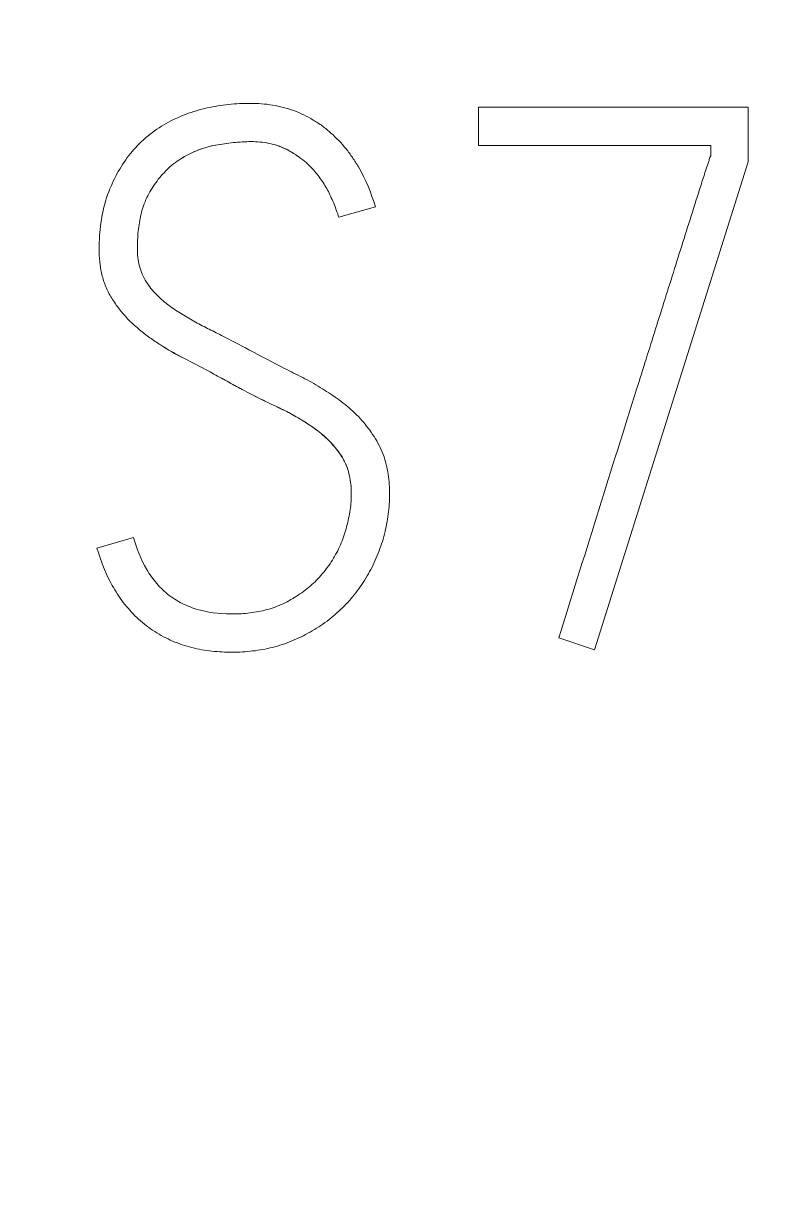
# Model space of a CAD drawing. Header units: millimetres. Extents: x 1359 to 3577, y 1333 to 3557.
# Drawn here: x 2573.702 to 2575.932, y 3321.262 to 3324.733 of the extents above; entities that cross this region are included whole.
import ezdxf

# ---------------------------------------------------------------- set-up
doc = ezdxf.new("R2010")
doc.units = ezdxf.units.MM
doc.set_wipeout_variables(frame=1)
doc.layers.add('000-PI-Oprema', color=30, linetype='Continuous', lineweight=5)
doc.layers.add('002-PI-Kabelska kanalica', color=150, linetype='Continuous')

# ---------------------------------------------------------------- blocks, each defined once
blk = doc.blocks.new('6ES7515-2AN03-0AB0')
blk.add_wipeout([(49766.6555, 38535.9127), (49836.4555, 38535.9127), (49836.4555, 38388.9127), (49766.6555, 38388.9127)])
at = {"layer": '000-PI-Oprema', "color": 0, "linetype": 'ByBlock', "lineweight": 0}
for p, q in [((49785.1359, 38530.3151), (49785.1359, 38530.2017)), ((49785.9349, 38530.3151), (49785.1359, 38530.3151)), ((49785.1359, 38530.3151), (49785.1359, 38530.2017)), ((49785.9349, 38530.3151), (49785.1359, 38530.3151)), ((49785.9349, 38530.153), (49785.9349, 38530.3151)), ((49785.9349, 38530.153), (49785.9349, 38530.3151)), ((49785.1359, 38530.2017), (49785.824, 38530.2017)), ((49785.1359, 38530.2017), (49785.824, 38530.2017)), ((49785.824, 38530.2017), (49785.824, 38530.1709)), ((49785.824, 38530.2017), (49785.824, 38530.1709)), ((49785.4797, 38528.7062), (49785.9349, 38530.153)), ((49785.4797, 38528.7062), (49785.9349, 38530.153)), ((49784.7209, 38529.9884), (49784.8298, 38530.0197)), ((49784.7209, 38529.9884), (49784.8298, 38530.0197)), ((49784.1129, 38529.039), (49784.004, 38529.0081)), ((49784.1129, 38529.039), (49784.004, 38529.0081)), ((49785.3732, 38528.7415), (49785.4797, 38528.7062)), ((49785.3732, 38528.7415), (49785.4797, 38528.7062))]:
    blk.add_line(p, q, dxfattribs=at)
for points, knots in [([(49784.8298, 38530.0197), (49784.8172, 38530.0611), (49784.8009, 38530.1007), (49784.7739, 38530.1472), (49784.7681, 38530.1563), (49784.7559, 38530.1742), (49784.7494, 38530.1829), (49784.729, 38530.2082), (49784.7142, 38530.2238), (49784.69, 38530.2453), (49784.6815, 38530.2521), (49784.664, 38530.2651), (49784.6549, 38530.2711), (49784.6272, 38530.2879), (49784.6078, 38530.2971), (49784.5671, 38530.3119), (49784.5457, 38530.3174), (49784.5029, 38530.3245), (49784.4813, 38530.3261), (49784.4486, 38530.3261), (49784.4376, 38530.3259), (49784.4159, 38530.3248), (49784.3835, 38530.3223), (49784.3515, 38530.3173), (49784.3095, 38530.3078), (49784.2887, 38530.3016), (49784.258, 38530.2901), (49784.2479, 38530.2859), (49784.2282, 38530.2768), (49784.1992, 38530.262), (49784.1724, 38530.2438), (49784.1471, 38530.2229), (49784.1389, 38530.2156), (49784.1235, 38530.2003), (49784.1015, 38530.1765), (49784.0827, 38530.1502), (49784.0604, 38530.1127), (49784.0508, 38530.0931), (49784.0426, 38530.0729)], [0, 0, 0, 0, 0.125, 0.125, 0.15625, 0.15625, 0.1875, 0.1875, 0.25, 0.25, 0.28125, 0.28125, 0.3125, 0.3125, 0.375, 0.375, 0.4375, 0.4375, 0.5, 0.5, 0.53125, 0.53125, 0.5625, 0.625, 0.625, 0.6875, 0.6875, 0.71875, 0.71875, 0.75, 0.8125, 0.8125, 0.84375, 0.84375, 0.875, 0.9375, 0.9375, 1, 1, 1, 1]), ([(49784.8298, 38530.0197), (49784.8172, 38530.0611), (49784.8009, 38530.1007), (49784.7739, 38530.1472), (49784.7681, 38530.1563), (49784.7559, 38530.1742), (49784.7494, 38530.1829), (49784.729, 38530.2082), (49784.7142, 38530.2238), (49784.69, 38530.2453), (49784.6815, 38530.2521), (49784.664, 38530.2651), (49784.6549, 38530.2711), (49784.6272, 38530.2879), (49784.6078, 38530.2971), (49784.5671, 38530.3119), (49784.5457, 38530.3174), (49784.5029, 38530.3245), (49784.4813, 38530.3261), (49784.4486, 38530.3261), (49784.4376, 38530.3259), (49784.4159, 38530.3248), (49784.3835, 38530.3223), (49784.3515, 38530.3173), (49784.3095, 38530.3078), (49784.2887, 38530.3016), (49784.258, 38530.2901), (49784.2479, 38530.2859), (49784.2282, 38530.2768), (49784.1992, 38530.262), (49784.1724, 38530.2438), (49784.1471, 38530.2229), (49784.1389, 38530.2156), (49784.1235, 38530.2003), (49784.1015, 38530.1765), (49784.0827, 38530.1502), (49784.0604, 38530.1127), (49784.0508, 38530.0931), (49784.0426, 38530.0729)], [0, 0, 0, 0, 0.125, 0.125, 0.15625, 0.15625, 0.1875, 0.1875, 0.25, 0.25, 0.28125, 0.28125, 0.3125, 0.3125, 0.375, 0.375, 0.4375, 0.4375, 0.5, 0.5, 0.53125, 0.53125, 0.5625, 0.625, 0.625, 0.6875, 0.6875, 0.71875, 0.71875, 0.75, 0.8125, 0.8125, 0.84375, 0.84375, 0.875, 0.9375, 0.9375, 1, 1, 1, 1]), ([(49784.2527, 38530.1615), (49784.2677, 38530.171), (49784.291, 38530.1831), (49784.3157, 38530.192), (49784.3325, 38530.1972), (49784.3411, 38530.1994), (49784.3584, 38530.203), (49784.3671, 38530.2044), (49784.3846, 38530.2069), (49784.3933, 38530.208), (49784.4195, 38530.211), (49784.4371, 38530.2125), (49784.4636, 38530.2128), (49784.4725, 38530.2126), (49784.4902, 38530.2113), (49784.5076, 38530.2092), (49784.5247, 38530.2053), (49784.5416, 38530.2003), (49784.55, 38530.1972), (49784.5662, 38530.1899), (49784.5739, 38530.1857), (49784.5891, 38530.1769), (49784.5965, 38530.1721), (49784.6108, 38530.1618), (49784.6177, 38530.1563), (49784.631, 38530.1446), (49784.6373, 38530.1384), (49784.6433, 38530.1318)], [0, 0, 0, 0, 0.125, 0.1875, 0.1875, 0.25, 0.25, 0.3125, 0.3125, 0.375, 0.375, 0.5, 0.5, 0.5625, 0.5625, 0.625, 0.6875, 0.6875, 0.75, 0.75, 0.8125, 0.8125, 0.875, 0.875, 0.9375, 0.9375, 1, 1, 1, 1]), ([(49784.6433, 38530.1318), (49784.6313, 38530.145), (49784.618, 38530.1567), (49784.5964, 38530.1721), (49784.589, 38530.1769), (49784.5736, 38530.1859), (49784.5657, 38530.1902), (49784.5416, 38530.201), (49784.5247, 38530.2058), (49784.4984, 38530.2103), (49784.4895, 38530.2114), (49784.4718, 38530.2126), (49784.463, 38530.2128), (49784.4366, 38530.2124), (49784.4191, 38530.211), (49784.3929, 38530.208), (49784.3841, 38530.2068), (49784.3667, 38530.2043), (49784.3579, 38530.203), (49784.3147, 38530.1939), (49784.2826, 38530.1804), (49784.2527, 38530.1615)], [0, 0, 0, 0, 0.125, 0.125, 0.1875, 0.1875, 0.25, 0.25, 0.375, 0.375, 0.4375, 0.4375, 0.5, 0.5, 0.625, 0.625, 0.6875, 0.6875, 0.75, 0.75, 1, 1, 1, 1]), ([(49784.2527, 38530.1615), (49784.2677, 38530.171), (49784.291, 38530.1831), (49784.3157, 38530.192), (49784.3325, 38530.1972), (49784.3411, 38530.1994), (49784.3584, 38530.203), (49784.3671, 38530.2044), (49784.3846, 38530.2069), (49784.3933, 38530.208), (49784.4195, 38530.211), (49784.4371, 38530.2125), (49784.4636, 38530.2128), (49784.4725, 38530.2126), (49784.4902, 38530.2113), (49784.5076, 38530.2092), (49784.5247, 38530.2053), (49784.5416, 38530.2003), (49784.55, 38530.1972), (49784.5662, 38530.1899), (49784.5739, 38530.1857), (49784.5891, 38530.1769), (49784.5965, 38530.1721), (49784.6108, 38530.1618), (49784.6177, 38530.1563), (49784.631, 38530.1446), (49784.6373, 38530.1384), (49784.6433, 38530.1318)], [0, 0, 0, 0, 0.125, 0.1875, 0.1875, 0.25, 0.25, 0.3125, 0.3125, 0.375, 0.375, 0.5, 0.5, 0.5625, 0.5625, 0.625, 0.6875, 0.6875, 0.75, 0.75, 0.8125, 0.8125, 0.875, 0.875, 0.9375, 0.9375, 1, 1, 1, 1]), ([(49784.6433, 38530.1318), (49784.6313, 38530.145), (49784.618, 38530.1567), (49784.5964, 38530.1721), (49784.589, 38530.1769), (49784.5736, 38530.1859), (49784.5657, 38530.1902), (49784.5416, 38530.201), (49784.5247, 38530.2058), (49784.4984, 38530.2103), (49784.4895, 38530.2114), (49784.4718, 38530.2126), (49784.463, 38530.2128), (49784.4366, 38530.2124), (49784.4191, 38530.211), (49784.3929, 38530.208), (49784.3841, 38530.2068), (49784.3667, 38530.2043), (49784.3579, 38530.203), (49784.3147, 38530.1939), (49784.2826, 38530.1804), (49784.2527, 38530.1615)], [0, 0, 0, 0, 0.125, 0.125, 0.1875, 0.1875, 0.25, 0.25, 0.375, 0.375, 0.4375, 0.4375, 0.5, 0.5, 0.625, 0.625, 0.6875, 0.6875, 0.75, 0.75, 1, 1, 1, 1]), ([(49785.824, 38530.1709), (49785.8235, 38530.17), (49785.8232, 38530.1691), (49785.8225, 38530.1672), (49785.8215, 38530.1645), (49785.8193, 38530.158), (49785.8149, 38530.1451), (49785.8064, 38530.1191), (49785.7992, 38530.0968), (49785.785, 38530.0522), (49785.7756, 38530.0224), (49785.7569, 38529.9629), (49785.7474, 38529.9331), (49785.7286, 38529.8736), (49785.7192, 38529.8438), (49785.6912, 38529.7544), (49785.6723, 38529.6949), (49785.6349, 38529.5757), (49785.6162, 38529.5162), (49785.5597, 38529.3375), (49785.5225, 38529.2183), (49785.448, 38528.9799), (49785.4108, 38528.8607), (49785.3732, 38528.7415)], [0, 0, 0, 0, 0.001953, 0.001953, 0.003906, 0.007813, 0.015625, 0.03125, 0.0625, 0.0625, 0.125, 0.125, 0.1875, 0.1875, 0.25, 0.25, 0.375, 0.375, 0.5, 0.5, 0.75, 0.75, 1, 1, 1, 1]), ([(49785.824, 38530.1709), (49785.8235, 38530.17), (49785.8232, 38530.1691), (49785.8225, 38530.1672), (49785.8215, 38530.1645), (49785.8193, 38530.158), (49785.8149, 38530.1451), (49785.8064, 38530.1191), (49785.7992, 38530.0968), (49785.785, 38530.0522), (49785.7756, 38530.0224), (49785.7569, 38529.9629), (49785.7474, 38529.9331), (49785.7286, 38529.8736), (49785.7192, 38529.8438), (49785.6912, 38529.7544), (49785.6723, 38529.6949), (49785.6349, 38529.5757), (49785.6162, 38529.5162), (49785.5597, 38529.3375), (49785.5225, 38529.2183), (49785.448, 38528.9799), (49785.4108, 38528.8607), (49785.3732, 38528.7415)], [0, 0, 0, 0, 0.001953, 0.001953, 0.003906, 0.007813, 0.015625, 0.03125, 0.0625, 0.0625, 0.125, 0.125, 0.1875, 0.1875, 0.25, 0.25, 0.375, 0.375, 0.5, 0.5, 0.75, 0.75, 1, 1, 1, 1]), ([(49784.1507, 38529.7966), (49784.1411, 38529.8112), (49784.1343, 38529.8271), (49784.1278, 38529.8523), (49784.1263, 38529.8609), (49784.1243, 38529.878), (49784.1239, 38529.8866), (49784.1239, 38529.9124), (49784.1246, 38529.9297), (49784.1281, 38529.9641), (49784.1308, 38529.981), (49784.1369, 38530.0061), (49784.1393, 38530.0143), (49784.1449, 38530.0307), (49784.1482, 38530.0388), (49784.1555, 38530.0544), (49784.1596, 38530.0619), (49784.1685, 38530.0765), (49784.1733, 38530.0836), (49784.1883, 38530.1046), (49784.1996, 38530.1179), (49784.2243, 38530.1418), (49784.2378, 38530.1524), (49784.2527, 38530.1615)], [0, 0, 0, 0, 0.125, 0.125, 0.1875, 0.1875, 0.25, 0.25, 0.375, 0.375, 0.5, 0.5, 0.5625, 0.5625, 0.625, 0.625, 0.6875, 0.6875, 0.75, 0.75, 0.875, 0.875, 1, 1, 1, 1]), ([(49784.1507, 38529.7966), (49784.1411, 38529.8112), (49784.1343, 38529.8271), (49784.1278, 38529.8523), (49784.1263, 38529.8609), (49784.1243, 38529.878), (49784.1239, 38529.8866), (49784.1239, 38529.9124), (49784.1246, 38529.9297), (49784.1281, 38529.9641), (49784.1308, 38529.981), (49784.1369, 38530.0061), (49784.1393, 38530.0143), (49784.1449, 38530.0307), (49784.1482, 38530.0388), (49784.1555, 38530.0544), (49784.1596, 38530.0619), (49784.1685, 38530.0765), (49784.1733, 38530.0836), (49784.1883, 38530.1046), (49784.1996, 38530.1179), (49784.2243, 38530.1418), (49784.2378, 38530.1524), (49784.2527, 38530.1615)], [0, 0, 0, 0, 0.125, 0.125, 0.1875, 0.1875, 0.25, 0.25, 0.375, 0.375, 0.5, 0.5, 0.5625, 0.5625, 0.625, 0.625, 0.6875, 0.6875, 0.75, 0.75, 0.875, 0.875, 1, 1, 1, 1]), ([(49784.6433, 38530.1318), (49784.6525, 38530.1216), (49784.661, 38530.1109), (49784.6768, 38530.0884), (49784.6839, 38530.0767), (49784.6933, 38530.0584), (49784.6962, 38530.0522), (49784.7019, 38530.0397), (49784.7046, 38530.0334), (49784.7124, 38530.0144), (49784.717, 38530.0016), (49784.7209, 38529.9884)], [0, 0, 0, 0, 0.25, 0.25, 0.5, 0.5, 0.625, 0.625, 0.75, 0.75, 1, 1, 1, 1]), ([(49784.6433, 38530.1318), (49784.6525, 38530.1216), (49784.661, 38530.1109), (49784.6768, 38530.0884), (49784.6839, 38530.0767), (49784.6933, 38530.0584), (49784.6962, 38530.0522), (49784.7019, 38530.0397), (49784.7046, 38530.0334), (49784.7124, 38530.0144), (49784.717, 38530.0016), (49784.7209, 38529.9884)], [0, 0, 0, 0, 0.25, 0.25, 0.5, 0.5, 0.625, 0.625, 0.75, 0.75, 1, 1, 1, 1]), ([(49784.0426, 38530.0729), (49784.0329, 38530.049), (49784.0257, 38530.0246), (49784.018, 38529.9872), (49784.0159, 38529.9747), (49784.0128, 38529.9493), (49784.0118, 38529.9365), (49784.0099, 38529.8982), (49784.0101, 38529.8727), (49784.0144, 38529.841), (49784.0155, 38529.8347), (49784.018, 38529.8221), (49784.0195, 38529.8158), (49784.0246, 38529.7972), (49784.0311, 38529.7793), (49784.0399, 38529.7623), (49784.0463, 38529.7512), (49784.0497, 38529.7458), (49784.0603, 38529.7296), (49784.068, 38529.7192), (49784.0923, 38529.6896), (49784.1104, 38529.6716), (49784.1402, 38529.647), (49784.1505, 38529.6391), (49784.1714, 38529.6241), (49784.1821, 38529.6169), (49784.2146, 38529.5961), (49784.2371, 38529.5833), (49784.26, 38529.5714)], [0, 0, 0, 0, 0.125, 0.125, 0.1875, 0.1875, 0.25, 0.25, 0.375, 0.375, 0.40625, 0.40625, 0.4375, 0.4375, 0.5, 0.53125, 0.53125, 0.5625, 0.5625, 0.625, 0.625, 0.75, 0.75, 0.8125, 0.8125, 0.875, 0.875, 1, 1, 1, 1]), ([(49784.0426, 38530.0729), (49784.0329, 38530.049), (49784.0257, 38530.0246), (49784.018, 38529.9872), (49784.0159, 38529.9747), (49784.0128, 38529.9493), (49784.0118, 38529.9365), (49784.0099, 38529.8982), (49784.0101, 38529.8727), (49784.0144, 38529.841), (49784.0155, 38529.8347), (49784.018, 38529.8221), (49784.0195, 38529.8158), (49784.0246, 38529.7972), (49784.0311, 38529.7793), (49784.0399, 38529.7623), (49784.0463, 38529.7512), (49784.0497, 38529.7458), (49784.0603, 38529.7296), (49784.068, 38529.7192), (49784.0923, 38529.6896), (49784.1104, 38529.6716), (49784.1402, 38529.647), (49784.1505, 38529.6391), (49784.1714, 38529.6241), (49784.1821, 38529.6169), (49784.2146, 38529.5961), (49784.2371, 38529.5833), (49784.26, 38529.5714)], [0, 0, 0, 0, 0.125, 0.125, 0.1875, 0.1875, 0.25, 0.25, 0.375, 0.375, 0.40625, 0.40625, 0.4375, 0.4375, 0.5, 0.53125, 0.53125, 0.5625, 0.5625, 0.625, 0.625, 0.75, 0.75, 0.8125, 0.8125, 0.875, 0.875, 1, 1, 1, 1]), ([(49784.4547, 38529.5958), (49784.4275, 38529.6101), (49784.4004, 38529.6244), (49784.3594, 38529.6455), (49784.3457, 38529.6524), (49784.325, 38529.6627), (49784.3182, 38529.6661), (49784.3046, 38529.6732), (49784.2843, 38529.6841), (49784.2645, 38529.6958), (49784.245, 38529.7082), (49784.2386, 38529.7124), (49784.2259, 38529.721), (49784.2196, 38529.7254), (49784.2014, 38529.7393), (49784.1899, 38529.7493), (49784.1688, 38529.7714), (49784.159, 38529.7836), (49784.1507, 38529.7966)], [0, 0, 0, 0, 0.25, 0.25, 0.375, 0.375, 0.4375, 0.4375, 0.5, 0.625, 0.625, 0.6875, 0.6875, 0.75, 0.75, 0.875, 0.875, 1, 1, 1, 1]), ([(49784.4547, 38529.5958), (49784.4275, 38529.6101), (49784.4004, 38529.6244), (49784.3594, 38529.6455), (49784.3457, 38529.6524), (49784.325, 38529.6627), (49784.3182, 38529.6661), (49784.3046, 38529.6732), (49784.2843, 38529.6841), (49784.2645, 38529.6958), (49784.245, 38529.7082), (49784.2386, 38529.7124), (49784.2259, 38529.721), (49784.2196, 38529.7254), (49784.2014, 38529.7393), (49784.1899, 38529.7493), (49784.1688, 38529.7714), (49784.159, 38529.7836), (49784.1507, 38529.7966)], [0, 0, 0, 0, 0.25, 0.25, 0.375, 0.375, 0.4375, 0.4375, 0.5, 0.625, 0.625, 0.6875, 0.6875, 0.75, 0.75, 0.875, 0.875, 1, 1, 1, 1]), ([(49784.004, 38529.0081), (49784.0153, 38528.9696), (49784.03, 38528.9325), (49784.0591, 38528.88), (49784.0701, 38528.8629), (49784.0944, 38528.831), (49784.1076, 38528.8161), (49784.1294, 38528.7954), (49784.1369, 38528.7888), (49784.1527, 38528.7761), (49784.1609, 38528.7701), (49784.1859, 38528.7532), (49784.2121, 38528.7387), (49784.2401, 38528.7274), (49784.2591, 38528.7206), (49784.2688, 38528.7176), (49784.298, 38528.7096), (49784.3177, 38528.7058), (49784.3575, 38528.7008), (49784.3775, 38528.6995), (49784.4078, 38528.6992), (49784.4179, 38528.6994), (49784.4381, 38528.7003), (49784.4681, 38528.7025), (49784.4977, 38528.7073), (49784.527, 38528.7142), (49784.5367, 38528.7168), (49784.556, 38528.7228), (49784.5656, 38528.7261), (49784.5938, 38528.7371), (49784.6119, 38528.7457), (49784.6469, 38528.7648), (49784.6639, 38528.7754), (49784.6883, 38528.793), (49784.6963, 38528.7992), (49784.7118, 38528.8121), (49784.7193, 38528.8188), (49784.7411, 38528.8394), (49784.7545, 38528.8541), (49784.7794, 38528.8851), (49784.7909, 38528.9015), (49784.8119, 38528.9359), (49784.8212, 38528.9536), (49784.8374, 38528.99), (49784.8444, 38529.0086), (49784.8562, 38529.0467), (49784.861, 38529.0664), (49784.868, 38529.1056), (49784.8702, 38529.1253), (49784.8721, 38529.1648), (49784.8719, 38529.1847), (49784.8692, 38529.2145), (49784.8679, 38529.2246), (49784.8645, 38529.2443), (49784.8623, 38529.2541), (49784.8543, 38529.2828), (49784.847, 38529.3014), (49784.8324, 38529.328), (49784.8271, 38529.3366), (49784.8159, 38529.3533), (49784.7982, 38529.3775), (49784.7778, 38529.3996), (49784.7555, 38529.4203), (49784.7478, 38529.4269), (49784.7322, 38529.4395), (49784.7242, 38529.4455), (49784.6999, 38529.4631), (49784.6666, 38529.4849), (49784.6318, 38529.5042), (49784.6052, 38529.518), (49784.5963, 38529.5224), (49784.5784, 38529.5313), (49784.5339, 38529.5537), (49784.4896, 38529.5766), (49784.4547, 38529.5958)], [0, 0, 0, 0, 0.0625, 0.0625, 0.09375, 0.09375, 0.125, 0.125, 0.140625, 0.140625, 0.15625, 0.15625, 0.1875, 0.203125, 0.203125, 0.21875, 0.21875, 0.25, 0.25, 0.28125, 0.28125, 0.296875, 0.296875, 0.3125, 0.34375, 0.34375, 0.359375, 0.359375, 0.375, 0.375, 0.40625, 0.40625, 0.4375, 0.4375, 0.453125, 0.453125, 0.46875, 0.46875, 0.5, 0.5, 0.53125, 0.53125, 0.5625, 0.5625, 0.59375, 0.59375, 0.625, 0.625, 0.65625, 0.65625, 0.6875, 0.6875, 0.703125, 0.703125, 0.71875, 0.71875, 0.75, 0.75, 0.765625, 0.765625, 0.78125, 0.8125, 0.8125, 0.828125, 0.828125, 0.84375, 0.84375, 0.875, 0.90625, 0.90625, 0.921875, 0.921875, 0.9375, 1, 1, 1, 1]), ([(49784.004, 38529.0081), (49784.0153, 38528.9696), (49784.03, 38528.9325), (49784.0591, 38528.88), (49784.0701, 38528.8629), (49784.0944, 38528.831), (49784.1076, 38528.8161), (49784.1294, 38528.7954), (49784.1369, 38528.7888), (49784.1527, 38528.7761), (49784.1609, 38528.7701), (49784.1859, 38528.7532), (49784.2121, 38528.7387), (49784.2401, 38528.7274), (49784.2591, 38528.7206), (49784.2688, 38528.7176), (49784.298, 38528.7096), (49784.3177, 38528.7058), (49784.3575, 38528.7008), (49784.3775, 38528.6995), (49784.4078, 38528.6992), (49784.4179, 38528.6994), (49784.4381, 38528.7003), (49784.4681, 38528.7025), (49784.4977, 38528.7073), (49784.527, 38528.7142), (49784.5367, 38528.7168), (49784.556, 38528.7228), (49784.5656, 38528.7261), (49784.5938, 38528.7371), (49784.6119, 38528.7457), (49784.6469, 38528.7648), (49784.6639, 38528.7754), (49784.6883, 38528.793), (49784.6963, 38528.7992), (49784.7118, 38528.8121), (49784.7193, 38528.8188), (49784.7411, 38528.8394), (49784.7545, 38528.8541), (49784.7794, 38528.8851), (49784.7909, 38528.9015), (49784.8119, 38528.9359), (49784.8212, 38528.9536), (49784.8374, 38528.99), (49784.8444, 38529.0086), (49784.8562, 38529.0467), (49784.861, 38529.0664), (49784.868, 38529.1056), (49784.8702, 38529.1253), (49784.8721, 38529.1648), (49784.8719, 38529.1847), (49784.8692, 38529.2145), (49784.8679, 38529.2246), (49784.8645, 38529.2443), (49784.8623, 38529.2541), (49784.8543, 38529.2828), (49784.847, 38529.3014), (49784.8324, 38529.328), (49784.8271, 38529.3366), (49784.8159, 38529.3533), (49784.7982, 38529.3775), (49784.7778, 38529.3996), (49784.7555, 38529.4203), (49784.7478, 38529.4269), (49784.7322, 38529.4395), (49784.7242, 38529.4455), (49784.6999, 38529.4631), (49784.6666, 38529.4849), (49784.6318, 38529.5042), (49784.6052, 38529.518), (49784.5963, 38529.5224), (49784.5784, 38529.5313), (49784.5339, 38529.5537), (49784.4896, 38529.5766), (49784.4547, 38529.5958)], [0, 0, 0, 0, 0.0625, 0.0625, 0.09375, 0.09375, 0.125, 0.125, 0.140625, 0.140625, 0.15625, 0.15625, 0.1875, 0.203125, 0.203125, 0.21875, 0.21875, 0.25, 0.25, 0.28125, 0.28125, 0.296875, 0.296875, 0.3125, 0.34375, 0.34375, 0.359375, 0.359375, 0.375, 0.375, 0.40625, 0.40625, 0.4375, 0.4375, 0.453125, 0.453125, 0.46875, 0.46875, 0.5, 0.5, 0.53125, 0.53125, 0.5625, 0.5625, 0.59375, 0.59375, 0.625, 0.625, 0.65625, 0.65625, 0.6875, 0.6875, 0.703125, 0.703125, 0.71875, 0.71875, 0.75, 0.75, 0.765625, 0.765625, 0.78125, 0.8125, 0.8125, 0.828125, 0.828125, 0.84375, 0.84375, 0.875, 0.90625, 0.90625, 0.921875, 0.921875, 0.9375, 1, 1, 1, 1]), ([(49784.26, 38529.5714), (49784.2905, 38529.556), (49784.3358, 38529.5322), (49784.3807, 38529.5075), (49784.4106, 38529.491), (49784.4255, 38529.4828), (49784.4708, 38529.4588), (49784.5014, 38529.4436), (49784.5402, 38529.4257), (49784.5479, 38529.422), (49784.5632, 38529.4144), (49784.5707, 38529.4105), (49784.5933, 38529.3983), (49784.608, 38529.3897), (49784.6297, 38529.3759), (49784.6368, 38529.3711), (49784.6508, 38529.3614), (49784.6577, 38529.3564), (49784.671, 38529.3458), (49784.6774, 38529.3403), (49784.6899, 38529.3286), (49784.696, 38529.3225), (49784.7074, 38529.3098), (49784.7156, 38529.3), (49784.723, 38529.2897), (49784.7278, 38529.2827), (49784.7302, 38529.2791), (49784.7367, 38529.2681), (49784.7405, 38529.2603), (49784.7468, 38529.2446), (49784.7519, 38529.2285), (49784.755, 38529.2119), (49784.7572, 38529.195), (49784.7579, 38529.1865), (49784.7587, 38529.161), (49784.7578, 38529.1442), (49784.7535, 38529.1107), (49784.7502, 38529.094), (49784.7419, 38529.061), (49784.737, 38529.0448), (49784.7246, 38529.0134), (49784.7173, 38528.9981), (49784.7002, 38528.9684), (49784.6907, 38528.9544), (49784.6699, 38528.9279), (49784.6585, 38528.9155), (49784.6336, 38528.8925), (49784.62, 38528.8817), (49784.5989, 38528.8672), (49784.5918, 38528.8627), (49784.5772, 38528.854), (49784.5698, 38528.8498), (49784.5546, 38528.8421), (49784.5468, 38528.8386), (49784.5308, 38528.8324), (49784.5226, 38528.8296), (49784.4978, 38528.8223), (49784.4811, 38528.8189), (49784.4472, 38528.8143), (49784.4301, 38528.8131), (49784.3783, 38528.8121), (49784.3443, 38528.815), (49784.3028, 38528.8257), (49784.2945, 38528.8283), (49784.2783, 38528.8341), (49784.2544, 38528.8439), (49784.2324, 38528.8572), (49784.2049, 38528.8782), (49784.1925, 38528.89), (49784.1758, 38528.9094), (49784.1705, 38528.9161), (49784.1605, 38528.9301), (49784.1559, 38528.9374), (49784.1342, 38528.9743), (49784.122, 38529.006), (49784.1129, 38529.039)], [0, 0, 0, 0, 0.0625, 0.09375, 0.09375, 0.125, 0.125, 0.1875, 0.1875, 0.203125, 0.203125, 0.21875, 0.21875, 0.25, 0.25, 0.265625, 0.265625, 0.28125, 0.28125, 0.296875, 0.296875, 0.3125, 0.3125, 0.328125, 0.335938, 0.335938, 0.34375, 0.34375, 0.359375, 0.359375, 0.375, 0.390625, 0.390625, 0.40625, 0.40625, 0.4375, 0.4375, 0.46875, 0.46875, 0.5, 0.5, 0.53125, 0.53125, 0.5625, 0.5625, 0.59375, 0.59375, 0.625, 0.625, 0.640625, 0.640625, 0.65625, 0.65625, 0.671875, 0.671875, 0.6875, 0.6875, 0.71875, 0.71875, 0.75, 0.75, 0.8125, 0.8125, 0.828125, 0.828125, 0.84375, 0.875, 0.875, 0.90625, 0.90625, 0.921875, 0.921875, 0.9375, 0.9375, 1, 1, 1, 1]), ([(49784.26, 38529.5714), (49784.2905, 38529.556), (49784.3358, 38529.5322), (49784.3807, 38529.5075), (49784.4106, 38529.491), (49784.4255, 38529.4828), (49784.4708, 38529.4588), (49784.5014, 38529.4436), (49784.5402, 38529.4257), (49784.5479, 38529.422), (49784.5632, 38529.4144), (49784.5707, 38529.4105), (49784.5933, 38529.3983), (49784.608, 38529.3897), (49784.6297, 38529.3759), (49784.6368, 38529.3711), (49784.6508, 38529.3614), (49784.6577, 38529.3564), (49784.671, 38529.3458), (49784.6774, 38529.3403), (49784.6899, 38529.3286), (49784.696, 38529.3225), (49784.7074, 38529.3098), (49784.7156, 38529.3), (49784.723, 38529.2897), (49784.7278, 38529.2827), (49784.7302, 38529.2791), (49784.7367, 38529.2681), (49784.7405, 38529.2603), (49784.7468, 38529.2446), (49784.7519, 38529.2285), (49784.755, 38529.2119), (49784.7572, 38529.195), (49784.7579, 38529.1865), (49784.7587, 38529.161), (49784.7578, 38529.1442), (49784.7535, 38529.1107), (49784.7502, 38529.094), (49784.7419, 38529.061), (49784.737, 38529.0448), (49784.7246, 38529.0134), (49784.7173, 38528.9981), (49784.7002, 38528.9684), (49784.6907, 38528.9544), (49784.6699, 38528.9279), (49784.6585, 38528.9155), (49784.6336, 38528.8925), (49784.62, 38528.8817), (49784.5989, 38528.8672), (49784.5918, 38528.8627), (49784.5772, 38528.854), (49784.5698, 38528.8498), (49784.5546, 38528.8421), (49784.5468, 38528.8386), (49784.5308, 38528.8324), (49784.5226, 38528.8296), (49784.4978, 38528.8223), (49784.4811, 38528.8189), (49784.4472, 38528.8143), (49784.4301, 38528.8131), (49784.3783, 38528.8121), (49784.3443, 38528.815), (49784.3028, 38528.8257), (49784.2945, 38528.8283), (49784.2783, 38528.8341), (49784.2544, 38528.8439), (49784.2324, 38528.8572), (49784.2049, 38528.8782), (49784.1925, 38528.89), (49784.1758, 38528.9094), (49784.1705, 38528.9161), (49784.1605, 38528.9301), (49784.1559, 38528.9374), (49784.1342, 38528.9743), (49784.122, 38529.006), (49784.1129, 38529.039)], [0, 0, 0, 0, 0.0625, 0.09375, 0.09375, 0.125, 0.125, 0.1875, 0.1875, 0.203125, 0.203125, 0.21875, 0.21875, 0.25, 0.25, 0.265625, 0.265625, 0.28125, 0.28125, 0.296875, 0.296875, 0.3125, 0.3125, 0.328125, 0.335938, 0.335938, 0.34375, 0.34375, 0.359375, 0.359375, 0.375, 0.390625, 0.390625, 0.40625, 0.40625, 0.4375, 0.4375, 0.46875, 0.46875, 0.5, 0.5, 0.53125, 0.53125, 0.5625, 0.5625, 0.59375, 0.59375, 0.625, 0.625, 0.640625, 0.640625, 0.65625, 0.65625, 0.671875, 0.671875, 0.6875, 0.6875, 0.71875, 0.71875, 0.75, 0.75, 0.8125, 0.8125, 0.828125, 0.828125, 0.84375, 0.875, 0.875, 0.90625, 0.90625, 0.921875, 0.921875, 0.9375, 0.9375, 1, 1, 1, 1]), ([(49784.7583, 38529.1678), (49784.7583, 38529.1713), (49784.7582, 38529.1747), (49784.7578, 38529.1867), (49784.7572, 38529.1952), (49784.7549, 38529.2122), (49784.7518, 38529.2289), (49784.7466, 38529.245), (49784.7403, 38529.2609), (49784.7364, 38529.2687), (49784.7299, 38529.2796), (49784.7275, 38529.2832), (49784.7227, 38529.2902), (49784.7202, 38529.2936), (49784.7125, 38529.3038), (49784.707, 38529.3103), (49784.6897, 38529.3294), (49784.6772, 38529.3409), (49784.6573, 38529.3567), (49784.6504, 38529.3617), (49784.6364, 38529.3714), (49784.6293, 38529.3761), (49784.6077, 38529.3898), (49784.593, 38529.3985), (49784.5705, 38529.4106), (49784.5629, 38529.4145), (49784.5476, 38529.4221), (49784.5399, 38529.4258), (49784.5012, 38529.4438), (49784.4706, 38529.4589), (49784.4254, 38529.4828), (49784.4104, 38529.491), (49784.3806, 38529.5076), (49784.3357, 38529.5322), (49784.2905, 38529.5561), (49784.26, 38529.5714)], [0, 0, 0, 0, 0.015375, 0.015375, 0.053245, 0.053245, 0.091116, 0.128986, 0.128986, 0.166856, 0.166856, 0.185791, 0.185791, 0.204726, 0.204726, 0.242596, 0.242596, 0.318337, 0.318337, 0.356207, 0.356207, 0.394077, 0.394077, 0.469817, 0.469817, 0.507688, 0.507688, 0.545558, 0.545558, 0.697039, 0.697039, 0.772779, 0.772779, 0.848519, 1, 1, 1, 1]), ([(49784.7583, 38529.1678), (49784.7583, 38529.1713), (49784.7582, 38529.1747), (49784.7578, 38529.1867), (49784.7572, 38529.1952), (49784.7549, 38529.2122), (49784.7518, 38529.2289), (49784.7466, 38529.245), (49784.7403, 38529.2609), (49784.7364, 38529.2687), (49784.7299, 38529.2796), (49784.7275, 38529.2832), (49784.7227, 38529.2902), (49784.7202, 38529.2936), (49784.7125, 38529.3038), (49784.707, 38529.3103), (49784.6897, 38529.3294), (49784.6772, 38529.3409), (49784.6573, 38529.3567), (49784.6504, 38529.3617), (49784.6364, 38529.3714), (49784.6293, 38529.3761), (49784.6077, 38529.3898), (49784.593, 38529.3985), (49784.5705, 38529.4106), (49784.5629, 38529.4145), (49784.5476, 38529.4221), (49784.5399, 38529.4258), (49784.5012, 38529.4438), (49784.4706, 38529.4589), (49784.4254, 38529.4828), (49784.4104, 38529.491), (49784.3806, 38529.5076), (49784.3357, 38529.5322), (49784.2905, 38529.5561), (49784.26, 38529.5714)], [0, 0, 0, 0, 0.015375, 0.015375, 0.053245, 0.053245, 0.091116, 0.128986, 0.128986, 0.166856, 0.166856, 0.185791, 0.185791, 0.204726, 0.204726, 0.242596, 0.242596, 0.318337, 0.318337, 0.356207, 0.356207, 0.394077, 0.394077, 0.469817, 0.469817, 0.507688, 0.507688, 0.545558, 0.545558, 0.697039, 0.697039, 0.772779, 0.772779, 0.848519, 1, 1, 1, 1])]:
    blk.add_open_spline(points, degree=3, knots=knots, dxfattribs=at)
for points in [[(49784.1243, 38529.917), (49784.124, 38529.9098), (49784.1239, 38529.9025), (49784.1239, 38529.8953)], [(49784.1243, 38529.917), (49784.124, 38529.9098), (49784.1239, 38529.9025), (49784.1239, 38529.8953)], [(49784.26, 38529.5714), (49784.2403, 38529.5816), (49784.2209, 38529.5925), (49784.2022, 38529.6041)], [(49784.26, 38529.5714), (49784.2403, 38529.5816), (49784.2209, 38529.5925), (49784.2022, 38529.6041)]]:
    blk.add_open_spline(points, degree=3, dxfattribs=at)

msp = doc.modelspace()

# ---------------------------------------------------------------- block references
at = {"layer": '002-PI-Kabelska kanalica', "color": 0, "linetype": 'ByBlock', "lineweight": 0}
msp.add_blockref('6ES7515-2AN03-0AB0', (-47210.0843, -35205.8297), dxfattribs=at)

doc.saveas('drawing.dxf')
